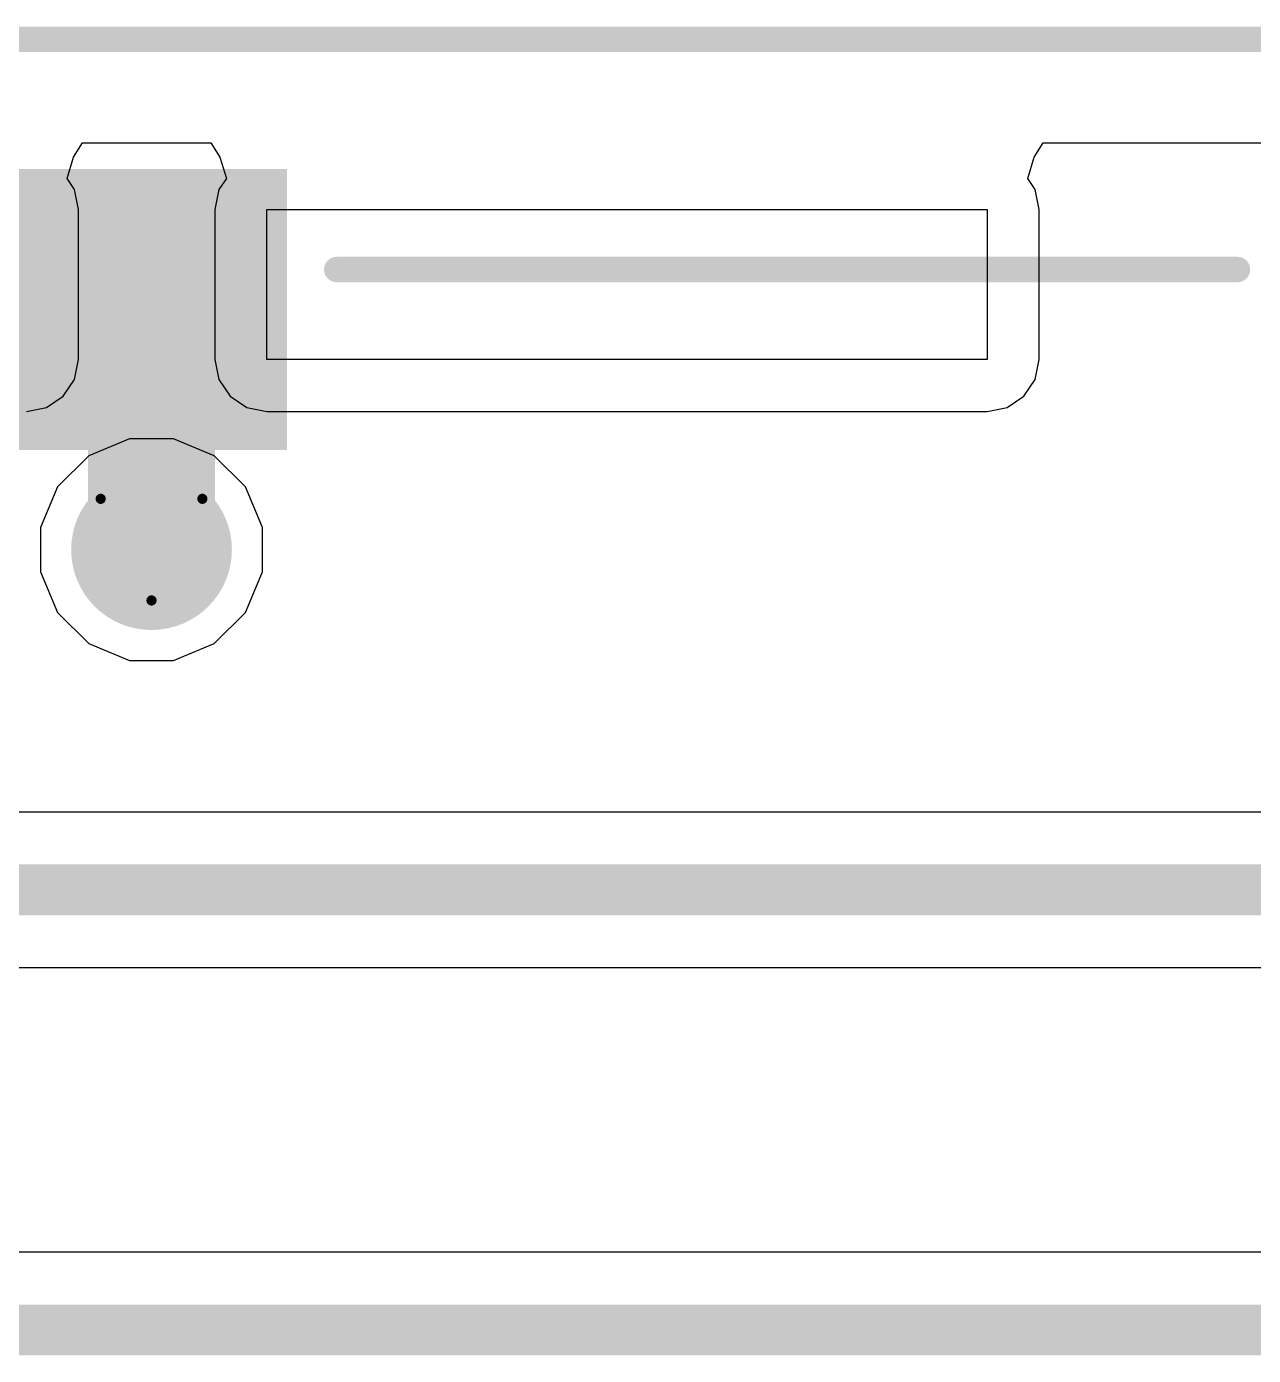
# Model space of a CAD drawing. Header units: inches. Extents: x -6 to 385, y -2 to 98.
# Drawn here: x 26.05 to 32.18, y 38.42 to 45.06 of the extents above; entities that cross this region are included whole.
import ezdxf

# ---------------------------------------------------------------- set-up
doc = ezdxf.new("R2010")
doc.units = ezdxf.units.IN
for name, color, linetype in [('Board outline', 216, 'Continuous'), ('Bottom Layer', 5, 'Continuous'), ('Bottom Solder', 6, 'Continuous'), ('Drill Drawing', 1, 'Continuous'), ('Keep-Out Layer', 6, 'Continuous'), ('Layer 1', 16, 'Continuous'), ('Layer 2', 76, 'Continuous'), ('Top Layer', 1, 'Continuous'), ('Top Overlay', 2, 'Continuous'), ('Top Paste', 8, 'Continuous'), ('Top Solder', 216, 'Continuous'), ('Via Holes', 16, 'Continuous')]:
    doc.layers.add(name, color=color, linetype=linetype)

# ---------------------------------------------------------------- blocks, each defined once
blk = doc.blocks.new('DM3BT_DSF_PEJS_64')
at = {"layer": 'Top Layer'}
blk.add_hatch(color=1, dxfattribs=at).paths.add_polyline_path([(6.05000187, 3.84999865), (7.25000201, 3.84999865), (7.25000201, 2.64999851), (6.05000187, 2.64999851)])
at = {"layer": 'Top Paste'}
blk.add_hatch(color=8, dxfattribs=at).paths.add_polyline_path([(6.05000187, 3.84999865), (7.25000201, 3.84999865), (7.25000201, 2.64999851), (6.05000187, 2.64999851)])
at = {"layer": 'Top Solder'}
blk.add_hatch(color=216, dxfattribs=at).paths.add_polyline_path([(5.94840187, 3.95159865), (7.351602009999999, 3.95159865), (7.351602009999999, 2.54839851), (5.94840187, 2.54839851)])
at = {"layer": 'Keep-Out Layer'}
for p, q in [((6.40000244, -0.95000064), (6.400004979999999, 2.64999978)), ((6.400004979999999, 2.64999978), (7.15000094, 2.64999724)), ((7.15000094, 2.64999724), (7.15000094, -0.95000064)), ((7.15000094, -0.95000064), (6.40000244, -0.95000064))]:
    blk.add_line(p, q, dxfattribs=at)
at = {"layer": 'Top Overlay'}
blk.add_lwpolyline([(6.85000408, 2.29999794, 0.127, 0.127, 0), (6.85000408, -2.20000068, 0.127, 0.127, 0)], format="xyseb", dxfattribs=at)
for points in [[(6.818254079999999, 2.29999794, 0.0635, 0.0635, 1), (6.881754079999999, 2.29999794, 0.0635, 0.0635, 1)], [(6.818254079999999, -2.20000068, 0.0635, 0.0635, 1), (6.881754079999999, -2.20000068, 0.0635, 0.0635, 1)]]:
    blk.add_lwpolyline(points, format="xyseb", close=True, dxfattribs=at)

msp = doc.modelspace()

# ---------------------------------------------------------------- hatches: boundary and pattern name
at = {"layer": 'Bottom Layer'}
h = msp.add_hatch(color=5, dxfattribs=at)
edge = h.paths.add_edge_path()
edge.add_arc((26.67, 42.44933597999999), 0.2999994, 0, 360)
at = {"layer": 'Bottom Solder'}
h = msp.add_hatch(color=6, dxfattribs=at)
edge = h.paths.add_edge_path()
edge.add_arc((26.67, 42.44933597999999), 0.4015993999999999, 0, 360)
at = {"layer": 'Layer 1'}
h = msp.add_hatch(color=16, dxfattribs=at)
edge = h.paths.add_edge_path()
edge.add_arc((26.67, 42.44933597999999), 0.2999994, 0, 360)
at = {"layer": 'Layer 2'}
h = msp.add_hatch(color=76, dxfattribs=at)
edge = h.paths.add_edge_path()
edge.add_arc((26.67, 42.44933597999999), 0.2999994, 0, 360)
at = {"layer": 'Top Layer'}
h = msp.add_hatch(color=1, dxfattribs=at)
edge = h.paths.add_edge_path()
edge.add_arc((26.67, 42.44933597999999), 0.2999994, 0, 360)
at = {"layer": 'Top Solder'}
h = msp.add_hatch(color=216, dxfattribs=at)
edge = h.paths.add_edge_path()
edge.add_arc((26.67, 42.44933597999999), 0.4015993999999999, 0, 360)
at = {"layer": 'Via Holes'}
h = msp.add_hatch(color=7, dxfattribs=at)
edge = h.paths.add_edge_path()
edge.add_arc((26.67, 42.44933597999999), 0.1499997, 0, 360)

# ---------------------------------------------------------------- linework, layer by layer
at = {"layer": 'Board outline'}
msp.add_lwpolyline([(2.54e-06, 45.00000144, 0.127, 0.127, 0), (79.59657944, 45.00000144, 0.127, 0.127, 0)], format="xyseb", dxfattribs=at)
at = {"layer": 'Bottom Layer'}
for p, q in [((26.2796782, 44.41143264), (26.32506799999999, 44.48205987999999)), ((26.32506799999999, 44.48205987999999), (26.96653484, 44.48205987999999)), ((26.96653484, 44.48205987999999), (27.01192464, 44.41143264)), ((31.07967876, 44.41143264), (31.12506856, 44.48205987999999)), ((31.12506856, 44.48205987999999), (66.69236598, 44.48205987999999)), ((26.24776818, 44.30425988), (26.2796782, 44.41143264)), ((27.01192464, 44.41143264), (27.04383466, 44.30425988)), ((31.04776874, 44.30425988), (31.07967876, 44.41143264)), ((26.285063, 44.24844338), (26.24776818, 44.30425988)), ((27.04383466, 44.30425988), (27.00653984, 44.24844338)), ((31.08506356, 44.24844338), (31.04776874, 44.30425988)), ((26.30477594, 44.14933766), (26.285063, 44.24844338)), ((27.00653984, 44.24844338), (26.9868269, 44.14933766)), ((31.1047765, 44.14933766), (31.08506356, 44.24844338)), ((26.30477594, 43.39933916), (26.30477594, 44.14933766)), ((26.9868269, 44.14933766), (26.98682436, 43.39934169999999)), ((31.1047765, 43.39933916), (31.1047765, 44.14933766)), ((26.285063, 43.30023344), (26.30477594, 43.39933916)), ((26.98682436, 43.39934169999999), (27.0065373, 43.30023598)), ((31.08506356, 43.30023344), (31.1047765, 43.39933916)), ((26.22892392, 43.21621532), (26.285063, 43.30023344)), ((27.0065373, 43.30023598), (27.06267638, 43.21621786)), ((31.02892448, 43.21621532), (31.08506356, 43.30023344)), ((26.1449058, 43.16007624), (26.22892392, 43.21621532)), ((27.06267638, 43.21621786), (27.1466945, 43.16007878)), ((30.94490636, 43.16007624), (31.02892448, 43.21621532)), ((26.04580008, 43.1403633), (26.1449058, 43.16007624)), ((27.1466945, 43.16007878), (27.24580022, 43.14036583999999)), ((27.24580022, 43.14036583999999), (30.84580064, 43.1403633)), ((30.84580064, 43.1403633), (30.94490636, 43.16007624))]:
    msp.add_line(p, q, dxfattribs=at)
at = {"layer": 'Drill Drawing'}
for points in [[(26.416, 42.70333598, 0.0508, 0.0508, 0), (26.924, 42.70333598, 0.0508, 0.0508, 0)], [(26.416, 42.70333598, 0.0508, 0.0508, 0), (26.67, 42.19533598, 0.0508, 0.0508, 0)], [(26.67, 42.19533598, 0.0508, 0.0508, 0), (26.924, 42.70333598, 0.0508, 0.0508, 0)]]:
    msp.add_lwpolyline(points, format="xyseb", dxfattribs=at)
for points in [[(26.4033, 42.70333598, 0.0254, 0.0254, 1), (26.4287, 42.70333598, 0.0254, 0.0254, 1)], [(26.4033, 42.70333598, 0.0254, 0.0254, 1), (26.4287, 42.70333598, 0.0254, 0.0254, 1)], [(26.9113, 42.70333598, 0.0254, 0.0254, 1), (26.9367, 42.70333598, 0.0254, 0.0254, 1)], [(26.9113, 42.70333598, 0.0254, 0.0254, 1), (26.9367, 42.70333598, 0.0254, 0.0254, 1)], [(26.6573, 42.19533598, 0.0254, 0.0254, 1), (26.6827, 42.19533598, 0.0254, 0.0254, 1)], [(26.6573, 42.19533598, 0.0254, 0.0254, 1), (26.6827, 42.19533598, 0.0254, 0.0254, 1)]]:
    msp.add_lwpolyline(points, format="xyseb", close=True, dxfattribs=at)
at = {"layer": 'Layer 1'}
for p, q in [((26.2796782, 44.41143264), (26.32506799999999, 44.48205987999999)), ((26.32506799999999, 44.48205987999999), (26.96653484, 44.48205987999999)), ((26.96653484, 44.48205987999999), (27.01192464, 44.41143264)), ((31.07967876, 44.41143264), (31.12506856, 44.48205987999999)), ((31.12506856, 44.48205987999999), (79.29441342, 44.48205987999999)), ((26.24776818, 44.30425988), (26.2796782, 44.41143264)), ((27.01192464, 44.41143264), (27.04383466, 44.30425988)), ((31.04776874, 44.30425988), (31.07967876, 44.41143264)), ((26.285063, 44.24844338), (26.24776818, 44.30425988)), ((27.04383466, 44.30425988), (27.00653984, 44.24844338)), ((31.08506356, 44.24844338), (31.04776874, 44.30425988)), ((26.30477594, 44.14933766), (26.285063, 44.24844338)), ((27.00653984, 44.24844338), (26.9868269, 44.14933766)), ((31.1047765, 44.14933766), (31.08506356, 44.24844338)), ((26.30477594, 43.39933916), (26.30477594, 44.14933766)), ((26.9868269, 44.14933766), (26.98682436, 43.39934169999999)), ((31.1047765, 43.39933916), (31.1047765, 44.14933766)), ((26.285063, 43.30023344), (26.30477594, 43.39933916)), ((26.98682436, 43.39934169999999), (27.0065373, 43.30023598)), ((31.08506356, 43.30023344), (31.1047765, 43.39933916)), ((26.22892392, 43.21621532), (26.285063, 43.30023344)), ((27.0065373, 43.30023598), (27.06267638, 43.21621786)), ((31.02892448, 43.21621532), (31.08506356, 43.30023344)), ((26.1449058, 43.16007624), (26.22892392, 43.21621532)), ((27.06267638, 43.21621786), (27.1466945, 43.16007878)), ((30.94490636, 43.16007624), (31.02892448, 43.21621532)), ((26.04580008, 43.1403633), (26.1449058, 43.16007624)), ((27.1466945, 43.16007878), (27.24580022, 43.14036583999999)), ((27.24580022, 43.14036583999999), (30.84580064, 43.1403633)), ((30.84580064, 43.1403633), (30.94490636, 43.16007624))]:
    msp.add_line(p, q, dxfattribs=at)
at = {"layer": 'Layer 2'}
for p, q in [((26.2796782, 44.41143264), (26.32506799999999, 44.48205987999999)), ((26.32506799999999, 44.48205987999999), (26.96653484, 44.48205987999999)), ((26.96653484, 44.48205987999999), (27.01192464, 44.41143264)), ((31.07967876, 44.41143264), (31.12506856, 44.48205987999999)), ((31.12506856, 44.48205987999999), (69.0340885, 44.48205987999999)), ((26.24776818, 44.30425988), (26.2796782, 44.41143264)), ((27.01192464, 44.41143264), (27.04383466, 44.30425988)), ((31.04776874, 44.30425988), (31.07967876, 44.41143264)), ((26.285063, 44.24844338), (26.24776818, 44.30425988)), ((27.04383466, 44.30425988), (27.00653984, 44.24844338)), ((31.08506356, 44.24844338), (31.04776874, 44.30425988)), ((26.30477594, 44.14933766), (26.285063, 44.24844338)), ((27.00653984, 44.24844338), (26.9868269, 44.14933766)), ((31.1047765, 44.14933766), (31.08506356, 44.24844338)), ((26.30477594, 43.39933916), (26.30477594, 44.14933766)), ((26.9868269, 44.14933766), (26.98682436, 43.39934169999999)), ((31.1047765, 43.39933916), (31.1047765, 44.14933766)), ((26.285063, 43.30023344), (26.30477594, 43.39933916)), ((26.98682436, 43.39934169999999), (27.0065373, 43.30023598)), ((31.08506356, 43.30023344), (31.1047765, 43.39933916)), ((26.22892392, 43.21621532), (26.285063, 43.30023344)), ((27.0065373, 43.30023598), (27.06267638, 43.21621786)), ((31.02892448, 43.21621532), (31.08506356, 43.30023344)), ((26.1449058, 43.16007624), (26.22892392, 43.21621532)), ((27.06267638, 43.21621786), (27.1466945, 43.16007878)), ((30.94490636, 43.16007624), (31.02892448, 43.21621532)), ((26.04580008, 43.1403633), (26.1449058, 43.16007624)), ((27.1466945, 43.16007878), (27.24580022, 43.14036583999999)), ((27.24580022, 43.14036583999999), (30.84580064, 43.1403633)), ((30.84580064, 43.1403633), (30.94490636, 43.16007624)), ((26.5598021, 43.00333538), (26.35618554, 42.91899468)), ((26.7801979, 43.00333538), (26.5598021, 43.00333538)), ((26.98381446, 42.91899468), (26.7801979, 43.00333538)), ((26.35618554, 42.91899468), (26.2003413, 42.76315044)), ((27.1396587, 42.76315044), (26.98381446, 42.91899468)), ((26.2003413, 42.76315044), (26.1160006, 42.55953388)), ((27.2239994, 42.55953388), (27.1396587, 42.76315044)), ((26.1160006, 42.55953388), (26.1160006, 42.33913808)), ((27.2239994, 42.33913808), (27.2239994, 42.55953388)), ((26.1160006, 42.33913808), (26.2003413, 42.13552152)), ((27.1396587, 42.13552152), (27.2239994, 42.33913808)), ((26.2003413, 42.13552152), (26.35618554, 41.97967728)), ((26.98381446, 41.97967728), (27.1396587, 42.13552152)), ((26.35618554, 41.97967728), (26.5598021, 41.89533658)), ((26.7801979, 41.89533658), (26.98381446, 41.97967728)), ((26.5598021, 41.89533658), (26.7801979, 41.89533658))]:
    msp.add_line(p, q, dxfattribs=at)
at = {"layer": 'Top Layer'}
for p, q in [((26.2796782, 44.41143264), (26.32506799999999, 44.48205987999999)), ((26.32506799999999, 44.48205987999999), (26.96653484, 44.48205987999999)), ((26.96653484, 44.48205987999999), (27.01192464, 44.41143264)), ((31.07967876, 44.41143264), (31.12506856, 44.48205987999999)), ((31.12506856, 44.48205987999999), (32.19180506, 44.48205987999999)), ((26.24776818, 44.30425988), (26.2796782, 44.41143264)), ((27.01192464, 44.41143264), (27.04383466, 44.30425988)), ((31.04776874, 44.30425988), (31.07967876, 44.41143264)), ((26.285063, 44.24844338), (26.24776818, 44.30425988)), ((27.04383466, 44.30425988), (27.00653984, 44.24844338)), ((31.08506356, 44.24844338), (31.04776874, 44.30425988)), ((26.30477594, 44.14933766), (26.285063, 44.24844338)), ((27.00653984, 44.24844338), (26.9868269, 44.14933766)), ((31.1047765, 44.14933766), (31.08506356, 44.24844338)), ((26.30477594, 43.39933916), (26.30477594, 44.14933766)), ((26.9868269, 44.14933766), (26.98682436, 43.39934169999999)), ((31.1047765, 43.39933916), (31.1047765, 44.14933766)), ((26.285063, 43.30023344), (26.30477594, 43.39933916)), ((26.98682436, 43.39934169999999), (27.0065373, 43.30023598)), ((31.08506356, 43.30023344), (31.1047765, 43.39933916)), ((26.22892392, 43.21621532), (26.285063, 43.30023344)), ((27.0065373, 43.30023598), (27.06267638, 43.21621786)), ((31.02892448, 43.21621532), (31.08506356, 43.30023344)), ((26.1449058, 43.16007624), (26.22892392, 43.21621532)), ((27.06267638, 43.21621786), (27.1466945, 43.16007878)), ((30.94490636, 43.16007624), (31.02892448, 43.21621532)), ((26.04580008, 43.1403633), (26.1449058, 43.16007624)), ((27.1466945, 43.16007878), (27.24580022, 43.14036583999999)), ((27.24580022, 43.14036583999999), (30.84580064, 43.1403633)), ((30.84580064, 43.1403633), (30.94490636, 43.16007624)), ((32.293814, 41.13780444), (23.39979826, 41.13780444)), ((23.39979826, 40.36087432), (53.42926067999999, 40.36087432)), ((53.0069171, 38.93780375999999), (23.39979826, 38.93780375999999))]:
    msp.add_line(p, q, dxfattribs=at)
for points in [[(26.67, 42.44933597999999, 0.635, 0.635, 0), (26.67, 43.62514008, 0.635, 0.635, 0)], [(26.64580142, 43.64933866, 0.3809999999999999, 0.3809999999999999, 0), (26.67, 43.62514008, 0.3809999999999999, 0.3809999999999999, 0)], [(22.44579966, 40.74933938, 0.254, 0.254, 0), (53.59016714, 40.74933938, 0.254, 0.254, 0)], [(22.44579966, 38.5493387, 0.254, 0.254, 0), (53.0069171, 38.5493387, 0.254, 0.254, 0)]]:
    msp.add_lwpolyline(points, format="xyseb", dxfattribs=at)
for points in [[(26.51125, 43.62514008, 0.3175, 0.3175, 1), (26.82875, 43.62514008, 0.3175, 0.3175, 1)], [(26.55055142, 43.64933866, 0.1905, 0.1905, 1), (26.74105142, 43.64933866, 0.1905, 0.1905, 1)], [(26.57474999999999, 43.62514008, 0.1905, 0.1905, 1), (26.76525, 43.62514008, 0.1905, 0.1905, 1)], [(26.51125, 42.44933597999999, 0.3175, 0.3175, 1), (26.82875, 42.44933597999999, 0.3175, 0.3175, 1)]]:
    msp.add_lwpolyline(points, format="xyseb", close=True, dxfattribs=at)

# ---------------------------------------------------------------- block references
at = {"rotation": 90}
msp.add_blockref('DM3BT_DSF_PEJS_64', (29.8958, 36.99933672), dxfattribs=at)

doc.saveas('drawing.dxf')
